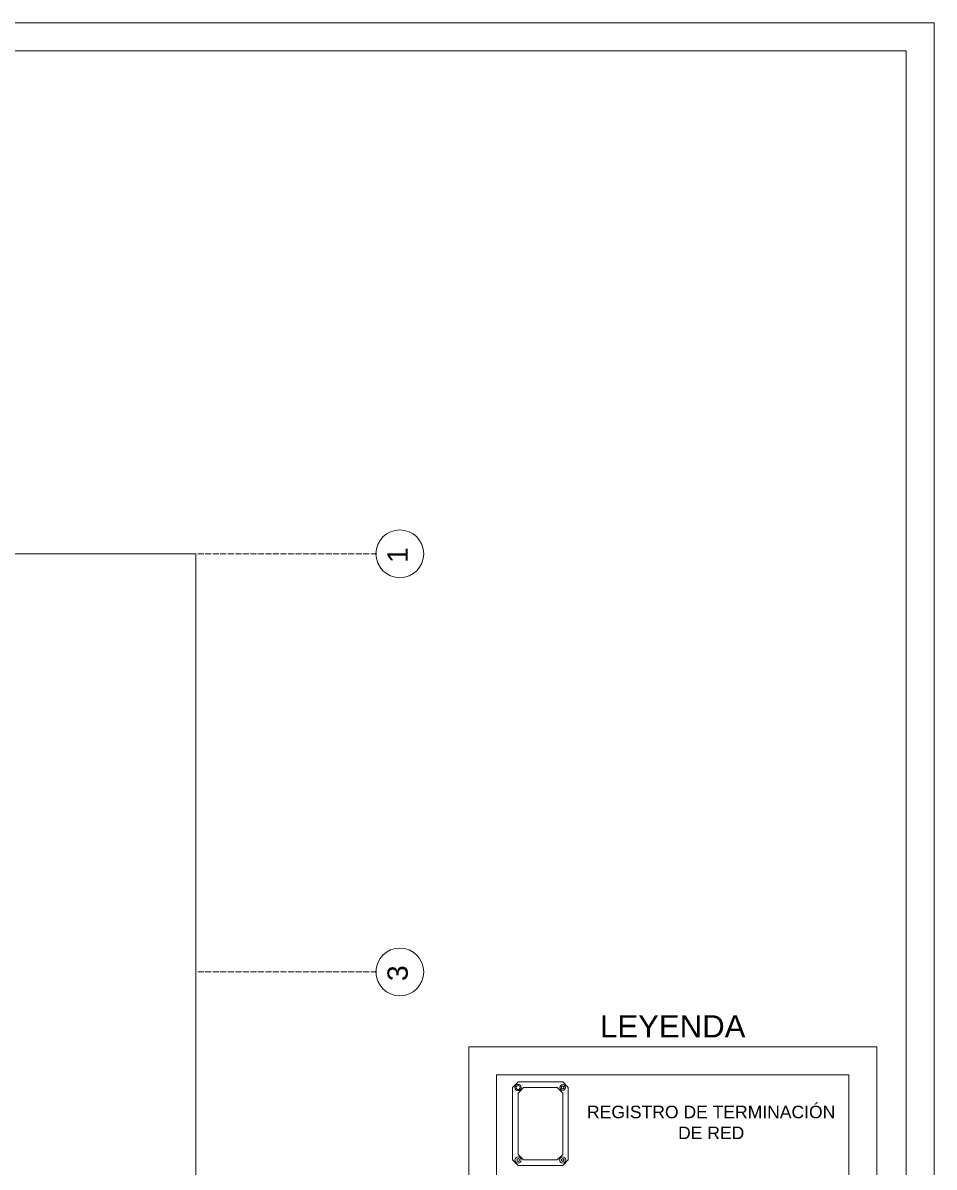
# Model space of a CAD drawing. Header units: metres. Extents: x -2 to 3328848, y -2 to 2725060.
# Drawn here: x 1663160 to 1663323.4, y 1362928.5 to 1363133.7 of the extents above; entities that cross this region are included whole.
import ezdxf
from ezdxf.enums import TextEntityAlignment as Align

# ---------------------------------------------------------------- set-up
doc = ezdxf.new("R2010")
doc.units = ezdxf.units.M
doc.linetypes.add('ACAD_ISO02W100', pattern=[15, 12, -3])
doc.linetypes.add('DOT', pattern=[0.25, 0, -0.25])
doc.layers.get('0').update_dxf_attribs({"color": 253, "lineweight": 0})
doc.layers.add('CAJETIN', color=7, linetype='Continuous', lineweight=0, true_color=0x000000)
for name, color, linetype, lineweight in [('ICT_INTERNA', 170, 'Continuous', 0), ('L.COLUMNA', 253, 'Continuous', 0), ('letra', 253, 'DOT', 0)]:
    doc.layers.add(name, color=color, linetype=linetype, lineweight=lineweight)
doc.styles.add('COTA', font='arial.ttf', dxfattribs={"height": 1})
doc.styles.get("Standard").update_dxf_attribs({"font": 'arial.ttf'})

# ---------------------------------------------------------------- blocks, each defined once
blk = doc.blocks.new('*U96')
for points in [[(-594, 0), (0, 0), (0, 420), (-594, 420)], [(-589, 5), (-5, 5), (-5, 415), (-589, 415)]]:
    blk.add_lwpolyline(points, close=True)
at = {"lineweight": 30, "flags": 104}
blk.add_attdef('NOMBRE_PROYECTO', text='', height=5, dxfattribs=at).set_placement((-165, 63.27), align=Align.TOP_LEFT)
for tag, p in [('PROMOTOR', (-133.74, 41.5)), ('SITUACION', (-133.74, 34.5)), ('AUTOR', (-133.74, 27.5)), ('1/X', (-133.74, 20.5)), ('XX/XX/XXXX', (-80.02, 20.5)), ('V.X', (-25.12, 20.5)), ('NOMBRE_PLANO', (-133.74, 13.5)), ('X', (-25.12, 13.48))]:
    blk.add_attdef(tag, text='', height=3.5).set_placement(p, align=Align.MIDDLE_LEFT)
blk = doc.blocks.new('RTR')
for p, q in [((-0.75, 0.4), (-0.65, 0.5)), ((-0.65, 0.5), (0.65, 0.5)), ((0.65, 0.5), (0.75, 0.4)), ((-0.75, -0.4), (-0.75, 0.4)), ((-0.65, 0.3), (-0.55, 0.4)), ((-0.65, -0.3), (-0.65, 0.3)), ((-0.55, 0.4), (0.55, 0.4)), ((0.55, 0.4), (0.65, 0.3)), ((0.65, 0.3), (0.65, -0.3)), ((0.75, 0.4), (0.75, -0.4)), ((-0.75, -0.4), (-0.65, -0.5)), ((-0.65, -0.3), (-0.55, -0.4)), ((0.55, -0.4), (-0.55, -0.4)), ((0.65, -0.3), (0.55, -0.4)), ((0.65, -0.5), (0.75, -0.4)), ((0.65, -0.5), (-0.65, -0.5))]:
    blk.add_line(p, q)
for centre, radius in [((-0.65, 0.4), 0.05), ((-0.65, 0.4), 0.025), ((0.65, 0.4), 0.0559), ((0.65, 0.4), 0.025), ((-0.65, -0.4), 0.0559), ((-0.65, -0.4), 0.0354), ((0.65, -0.4), 0.0559), ((0.65, -0.4), 0.025)]:
    blk.add_circle(centre, radius)

msp = doc.modelspace()

# ---------------------------------------------------------------- linework, layer by layer
at = {"ltscale": 0.02}
msp.add_line((1663191.022, 1362818.46), (1663191.022, 1363038.46), dxfattribs=at)
msp.add_lwpolyline([(1663191.022, 1362818.46), (1663191.022, 1363038.46), (1662791.022, 1363038.46), (1662791.022, 1362818.46)], close=True)
at = {"ltscale": 0.2}
for centre in [(1663227.618, 1363038.46), (1663227.618, 1362963.46)]:
    msp.add_circle(centre, 4.285, dxfattribs=at)
at = {"layer": 'CAJETIN'}
msp.add_line((1663244.981, 1362945.022), (1663308.151, 1362945.022), dxfattribs=at)
at = {"layer": 'CAJETIN', "linetype": 'Continuous'}
for points in [[(1662729.448, 1362713.679), (1663323.448, 1362713.679), (1663323.448, 1363133.679), (1662729.448, 1363133.679)], [(1662734.448, 1362718.679), (1663318.448, 1362718.679), (1663318.448, 1363128.679), (1662734.448, 1363128.679)]]:
    msp.add_lwpolyline(points, close=True, dxfattribs=at)
at = {"layer": 'CAJETIN'}
for points in [[(1663239.981, 1362950.022), (1663313.151, 1362950.022), (1663313.151, 1362763.411), (1663239.981, 1362763.411)], [(1663244.981, 1362945.022), (1663308.151, 1362945.022), (1663308.151, 1362768.411), (1663244.981, 1362768.411)]]:
    msp.add_lwpolyline(points, close=True, dxfattribs=at)
at = {"layer": 'L.COLUMNA', "linetype": 'ACAD_ISO02W100', "ltscale": 0.09}
for p, q in [((1663223.491, 1363038.46), (1663191.022, 1363038.46)), ((1663223.491, 1362963.46), (1663191.022, 1362963.46))]:
    msp.add_line(p, q, dxfattribs=at)

# ---------------------------------------------------------------- block references
at = {"layer": 'CAJETIN', "color": 0}
msp.add_blockref('*U96', (1663323.448, 1362713.679), dxfattribs=at)
at = {"layer": 'ICT_INTERNA', "xscale": 10, "yscale": 10, "zscale": 10, "rotation": 269.9999999999999}
msp.add_blockref('RTR', (1663252.823, 1362936.236), dxfattribs=at)

# ---------------------------------------------------------------- texts
at = {"layer": 'CAJETIN', "ltscale": 0.015, "attachment_point": 1, "style": 'COTA'}
for s, width, insert, char_height in [('\\pxqc;LEYENDA', 73.16994, (1663239.981, 1362955.707), 4), ('\\pxqc;REGISTRO DE TERMINACIÓN\\PDE RED', 51.2738, (1663257.823, 1362939.475), 2.25)]:
    msp.add_mtext_dynamic_manual_height_columns(s, width=width, gutter_width=4, heights=[7.577], dxfattribs=dict(at, insert=insert, char_height=char_height))
at = {"layer": 'letra', "linetype": 'ACAD_ISO02W100', "ltscale": 0.009}
for s, p in [('1', (1663229.033, 1363036.821)), ('3', (1663229.033, 1362961.821))]:
    msp.add_text(s, height=3.64, rotation=90, dxfattribs=at).set_placement(p)

doc.saveas('drawing.dxf')
